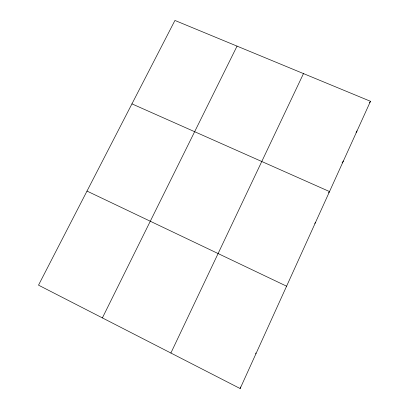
<?xml version="1.0" encoding="UTF-8"?>
<svg xmlns="http://www.w3.org/2000/svg" width="409" height="409" viewBox="0 0 409 409"><rect width="100%" height="100%" fill="white"/><g stroke="black" fill="none" stroke-linecap="round" stroke-linejoin="round"><path stroke-width="0.61" d="M240.149 388.55L370.482 101.289L174.934 20.45L38.518 285.15L240.149 388.55L240.334 386.996M170.885 353.028L303.488 73.594M102.388 317.9L237.051 46.13M369.557 102.787L370.482 101.289M356.096 132.378L357.037 130.921M342.098 162.874L343.386 161.008M328.529 192.874L329.521 191.57L131.943 103.871M314.756 223.375L315.436 222.614M86.999 191.075L286.591 286.188M255.819 352.993L255.891 353.857"/></g></svg>
